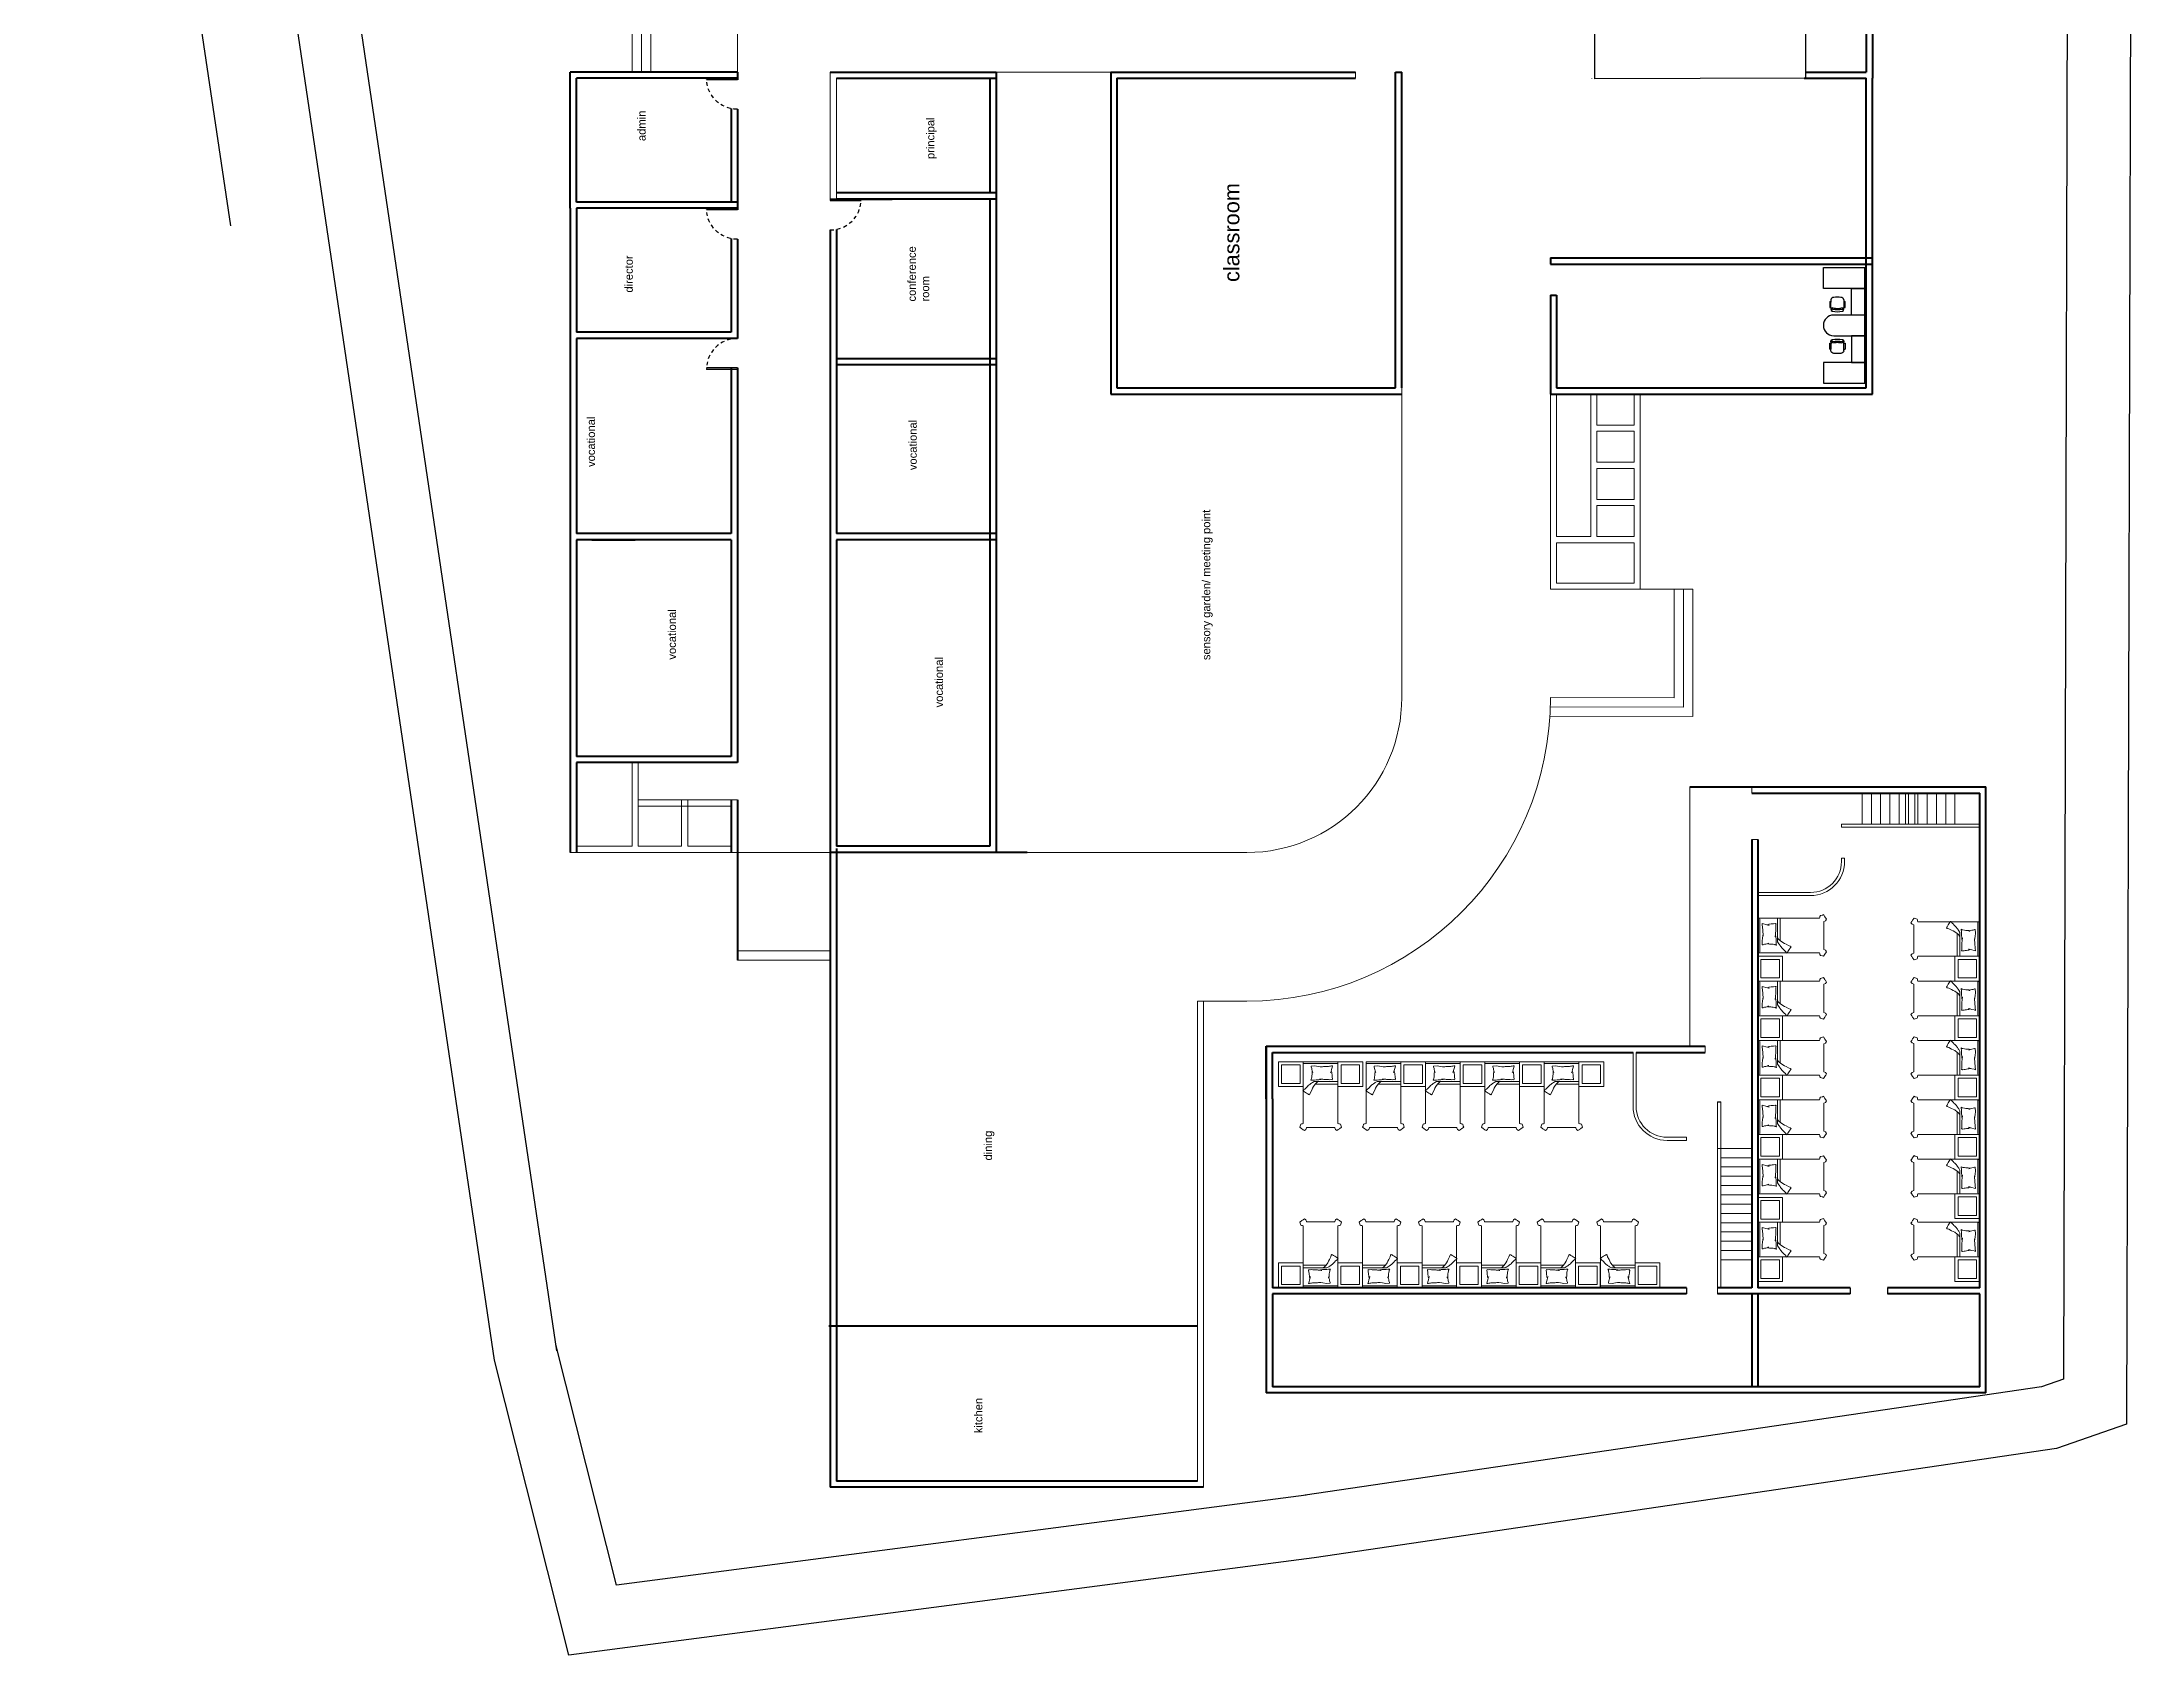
# Model space of a CAD drawing. Header units: inches. Extents: x 13 to 232, y 4 to 257.
# Drawn here: x 17.3 to 84.8, y 4.5 to 56.6 of the extents above; entities that cross this region are included whole.
import ezdxf

# ---------------------------------------------------------------- set-up
doc = ezdxf.new("R2010")
doc.units = ezdxf.units.IN
doc.header["$MEASUREMENT"] = 0
doc.linetypes.add('ACAD_ISO02W100', pattern=[15, 12, -3])
for name, color, linetype, lineweight in [('furniture', 220, 'Continuous', 13), ('interiors', 133, 'Continuous', 13), ('JO_ DOOR LINE', 50, 'Continuous', 18), ('JO_SECTION LINE', 7, 'Continuous', 40), ('section line', 104, 'Continuous', 40), ('setback', 4, 'Continuous', 30), ('text_space', 7, 'Continuous', 13)]:
    doc.layers.add(name, color=color, linetype=linetype, lineweight=lineweight)
doc.styles.get("Standard").update_dxf_attribs({"font": 'arial.ttf'})

# ---------------------------------------------------------------- blocks, each defined once
blk = doc.blocks.new('door 100cm')
at = {"linetype": 'ByBlock', "lineweight": -3}
blk.add_line((4284.8, 6341.1), (4289.8, 6341.1), dxfattribs=at)
at = {"layer": 'JO_ DOOR LINE', "lineweight": -3}
for p, q in [((4284.8, 6341.1), (4284.8, 6441.1)), ((4289.8, 6341.1), (4289.8, 6441.1))]:
    blk.add_line(p, q, dxfattribs=at)
at = {"layer": 'JO_ DOOR LINE', "linetype": 'ACAD_ISO02W100', "lineweight": -3}
blk.add_arc((4284.8, 6341.1), 100, 0, 90, dxfattribs=at)
blk = doc.blocks.new('A$C89509515')
at = {"layer": 'JO_SECTION LINE', "lineweight": -2}
blk.add_blockref('door 100cm', (-4284.8, -6341.1), dxfattribs=at)
blk = doc.blocks.new('sidetable')
at = {"layer": 'furniture'}
for points in [[(-37.824, -86.501), (-37.024, -86.501), (-37.024, -87.301), (-37.824, -87.301)], [(-37.724, -86.601), (-37.124, -86.601), (-37.124, -87.201), (-37.724, -87.201)]]:
    blk.add_lwpolyline(points, close=True, dxfattribs=at)
blk = doc.blocks.new('single bed')
at = {"layer": 'furniture'}
for p, q in [((3736.554, 1456.282), (3737.319, 1456.282)), ((3736.587, 1456.196), (3737.319, 1456.196))]:
    blk.add_line(p, q, dxfattribs=at)
for points in [[(3737.319, 1456.921), (3736.201, 1456.921), (3736.201, 1454.926)], [(3737.319, 1454.926), (3737.319, 1456.921)], [(3736.681, 1456.282), (3736.554, 1456.282), (3736.495, 1456.245), (3736.467, 1456.228), (3736.447, 1456.214), (3736.433, 1456.2), (3736.41, 1456.186), (3736.388, 1456.169), (3736.363, 1456.149), (3736.334, 1456.121), (3736.306, 1456.09), (3736.286, 1456.07), (3736.247, 1456.031), (3736.23, 1456.017), (3736.219, 1456.006), (3736.199, 1455.994), (3736.199, 1455.989), (3736.191, 1455.98), (3736.21, 1455.969), (3736.239, 1455.949), (3736.303, 1455.907), (3736.346, 1455.882), (3736.371, 1455.865), (3736.396, 1455.851), (3736.396, 1455.851), (3736.416, 1455.873), (3736.433, 1455.927), (3736.478, 1456.006), (3736.501, 1456.062), (3736.529, 1456.115), (3736.585, 1456.194), (3736.616, 1456.231), (3736.639, 1456.251), (3736.664, 1456.27), (3736.68, 1456.281)], [(3737.287, 1456.857), (3736.233, 1456.857)], [(3736.821, 1456.356), (3736.797, 1456.354), (3736.764, 1456.348), (3736.728, 1456.342), (3736.698, 1456.338), (3736.662, 1456.335), (3736.612, 1456.333), (3736.559, 1456.329), (3736.51, 1456.327), (3736.476, 1456.325), (3736.449, 1456.323), (3736.443, 1456.325), (3736.46, 1456.359), (3736.464, 1456.378), (3736.474, 1456.426), (3736.481, 1456.469), (3736.483, 1456.502), (3736.483, 1456.549), (3736.487, 1456.581), (3736.491, 1456.604), (3736.493, 1456.612)], [(3736.801, 1456.755), (3736.683, 1456.769), (3736.574, 1456.782), (3736.456, 1456.778), (3736.456, 1456.751), (3736.474, 1456.705), (3736.478, 1456.664), (3736.488, 1456.628), (3736.497, 1456.601), (3736.506, 1456.587), (3736.51, 1456.569)], [(3737.103, 1456.621), (3737.12, 1456.572), (3737.122, 1456.555), (3737.122, 1456.542), (3737.131, 1456.496), (3737.135, 1456.456), (3737.137, 1456.416), (3737.146, 1456.367), (3737.141, 1456.352), (3737.138, 1456.333), (3737.097, 1456.34), (3737.047, 1456.338), (3737.013, 1456.34), (3736.914, 1456.34), (3736.886, 1456.346), (3736.861, 1456.348), (3736.837, 1456.352), (3736.808, 1456.354), (3736.772, 1456.357), (3736.743, 1456.361), (3736.719, 1456.361)], [(3736.751, 1456.751), (3736.824, 1456.755), (3736.856, 1456.76), (3736.897, 1456.764), (3736.942, 1456.764), (3737.019, 1456.769), (3737.051, 1456.773), (3737.083, 1456.778), (3737.115, 1456.782), (3737.147, 1456.782), (3737.133, 1456.737), (3737.115, 1456.669), (3737.097, 1456.601), (3737.092, 1456.578), (3737.083, 1456.56)], [(3736.201, 1454.926), (3736.17, 1454.915), (3736.146, 1454.915), (3736.118, 1454.901), (3736.1, 1454.839), (3736.087, 1454.802), (3736.154, 1454.754), (3736.191, 1454.732), (3736.198, 1454.725), (3736.236, 1454.7), (3736.283, 1454.735), (3736.304, 1454.788), (3736.309, 1454.793)], [(3737.319, 1454.926), (3737.349, 1454.915), (3737.374, 1454.915), (3737.402, 1454.901), (3737.42, 1454.839), (3737.432, 1454.802), (3737.365, 1454.754), (3737.328, 1454.732), (3737.321, 1454.725), (3737.284, 1454.7), (3737.236, 1454.735), (3737.215, 1454.788), (3737.211, 1454.793)], [(3736.309, 1454.793), (3737.211, 1454.793)]]:
    blk.add_lwpolyline(points, dxfattribs=at)
for centre, start, end in [((3736.233, 1456.889), 180, 270), ((3737.287, 1456.889), 270, 0)]:
    blk.add_arc(centre, 0.032, start, end, dxfattribs=at)
blk = doc.blocks.new('bed with table(single)')
at = {"layer": 'interiors'}
blk.add_blockref('sidetable', (116.08, 109.519), dxfattribs=at)
at = {"layer": 'section line', "rotation": 90}
blk.add_blockref('single bed', (1535.177, -3715.101), dxfattribs=at)
blk = doc.blocks.new('CH3')
for p, q in [((-259, 349), (-259, 141)), ((-218, 349), (-259, 349)), ((-218, 142), (-218, 349)), ((-218, 89), (-218, 163)), ((259, 350), (218, 350)), ((218, 350), (218, 142)), ((218, 87), (218, 162)), ((259, 142), (259, 350))]:
    blk.add_line(p, q)
at = {"linetype": 'Continuous'}
for p, q in [((-218, 141), (-259, 141)), ((259, 142), (218, 142))]:
    blk.add_line(p, q, dxfattribs=at)
for centre, radius, start, end in [((-163, 416), 55.3, 99.89884, 279.75221), ((-111, 115), 111, 193.25658, 265.9234), ((-166, 436), 35.2, 94.91276, 274.91276), ((0, -348), 836, 78.08993, 101.91007), ((-4, -349), 766, 78.01124, 101.98876), ((18, -535), 913, 91.15667, 100.87136), ((0, 1666), 1666, 265.9234, 274.0766), ((-18, -535), 913, 79.12864, 88.84333), ((111, 115), 111, 274.0766, 345.83344), ((163, 416), 55.3, 260.24779, 80.10116), ((159, 437), 36.2, 265.08724, 70.32125)]:
    blk.add_arc(centre, radius, start, end, dxfattribs=at)
for centre, start, end in [((-181, 309), 90.72261, 132.8382), ((180, 309), 47.1618, 87.57171)]:
    blk.add_arc(centre, 54.9, start, end)
blk = doc.blocks.new('A$C37232429')
for p, q in [((1650, 1400), (1650, 1450)), ((1650, 1450), (2350, 1450)), ((2350, 1450), (2350, 1400)), ((1650, 1400), (1650, 350)), ((2350, 1400), (1650, 1400)), ((2350, 1400), (1650, 1400)), ((2350, 350), (2350, 1400))]:
    blk.add_line(p, q)
for points in [[(1600, 1450), (1600, 1400), (50, 1400), (50, 1450)], [(1650, 1400), (1600, 1400), (1600, 1450), (1650, 1450)], [(2350, 1400), (2400, 1400), (2400, 1450), (2350, 1450)], [(2400, 1450), (2400, 1400), (3950, 1400), (3950, 1450)], [(750, 0), (50, 0), (50, 1400), (750, 1400)], [(750, 950), (750, 1400), (1650, 1400), (1650, 950)], [(3250, 950), (3250, 1400), (2350, 1400), (2350, 950)], [(3250, 0), (3950, 0), (3950, 1400), (3250, 1400)]]:
    blk.add_lwpolyline(points, close=True)
blk.add_arc((2000, 350), 350, 180, 0)
at = {"rotation": 270}
blk.add_blockref('CH3', (1050, 475), dxfattribs=at)
at = {"extrusion": (0, 0, -1), "zscale": -1, "rotation": 270}
blk.add_blockref('CH3', (-2950, 475), dxfattribs=at)

msp = doc.modelspace()

# ---------------------------------------------------------------- linework, layer by layer
for p, q in [((23.417, 50.629), (17.315, 91.851)), ((31.933, 14.01), (21.796, 82.489)), ((84.827, 77.332), (84.643, 11.935)), ((71.438, 22.344), (71.538, 22.344)), ((70.438, 16.346), (70.438, 16.146)), ((75.721, 16.346), (75.721, 16.146)), ((76.921, 16.346), (76.921, 16.146)), ((34.34, 4.479), (31.933, 14.01)), ((84.643, 11.935), (82.387, 11.153)), ((82.387, 11.153), (58.413, 7.627)), ((58.413, 7.627), (34.34, 4.479))]:
    msp.add_line(p, q)
msp.add_lwpolyline([(67.471, 60.082), (74.271, 60.099), (74.271, 55.399), (67.471, 55.381)], close=True)
at = {"layer": 'interiors', "ltscale": 0.5}
for p, q in [((36.385, 65.792), (36.385, 55.599)), ((36.685, 65.492), (36.685, 55.599)), ((36.985, 65.192), (36.985, 55.599)), ((59.738, 55.599), (59.738, 55.399))]:
    msp.add_line(p, q, dxfattribs=at)
at = {"layer": 'interiors'}
for p, q in [((39.779, 55.599), (39.779, 62.399)), ((39.779, 55.599), (36.385, 55.599)), ((47.338, 55.599), (42.779, 55.599)), ((42.779, 51.499), (42.779, 55.599)), ((42.979, 51.499), (42.979, 55.399)), ((51.838, 55.599), (48.138, 55.599)), ((67.371, 55.399), (67.371, 55.389)), ((74.271, 55.599), (74.271, 55.399)), ((74.271, 55.599), (74.271, 55.399)), ((61.238, 45.399), (61.238, 45.199)), ((61.238, 45.199), (61.238, 35.399)), ((66.038, 45.199), (66.038, 38.899)), ((66.238, 45.199), (66.238, 40.599)), ((67.338, 40.599), (67.338, 45.199)), ((67.538, 44.199), (67.538, 45.199)), ((68.738, 45.199), (68.738, 44.199)), ((68.938, 45.199), (68.938, 38.899)), ((68.738, 44.199), (67.538, 44.199)), ((68.738, 43.999), (67.538, 43.999)), ((67.538, 42.999), (67.538, 43.999)), ((68.738, 43.999), (68.738, 42.999)), ((68.738, 42.999), (67.538, 42.999)), ((68.738, 42.799), (67.538, 42.799)), ((67.538, 41.799), (67.538, 42.799)), ((68.738, 42.799), (68.738, 41.799)), ((68.738, 41.799), (67.538, 41.799)), ((68.738, 41.599), (67.538, 41.599)), ((67.538, 40.599), (67.538, 41.599)), ((68.738, 41.599), (68.738, 40.599)), ((67.338, 40.599), (66.238, 40.599)), ((68.738, 40.599), (67.538, 40.599)), ((68.738, 40.399), (66.238, 40.399)), ((66.238, 40.399), (66.238, 39.099)), ((68.738, 40.399), (68.738, 39.099)), ((70.638, 38.899), (66.038, 38.899)), ((68.738, 39.099), (66.238, 39.099)), ((70.038, 38.899), (70.038, 35.393)), ((70.338, 38.899), (70.338, 35.093)), ((70.638, 38.899), (70.638, 34.792)), ((70.038, 35.395), (66.038, 35.399)), ((67.138, 35.399), (67.138, 35.398)), ((70.638, 34.794), (66.018, 34.799)), ((70.338, 35.094), (66.033, 35.099)), ((36.379, 30.599), (36.379, 33.299)), ((36.579, 30.599), (36.579, 33.299)), ((70.538, 32.515), (70.538, 24.144)), ((70.538, 32.515), (72.538, 32.515)), ((72.538, 32.515), (72.538, 32.315)), ((39.579, 32.099), (36.579, 32.099)), ((39.579, 31.899), (36.579, 31.899)), ((37.879, 32.099), (39.579, 32.099)), ((37.979, 30.599), (37.979, 32.099)), ((38.179, 30.599), (38.179, 32.099)), ((39.779, 32.099), (39.579, 32.099)), ((79.903, 32.315), (79.903, 31.315)), ((79.903, 31.315), (75.438, 31.315)), ((75.438, 31.215), (75.438, 31.315)), ((79.903, 31.215), (75.438, 31.215)), ((75.538, 31.215), (75.438, 31.215)), ((42.779, 30.399), (34.379, 30.399)), ((36.379, 30.599), (34.579, 30.599)), ((34.579, 30.599), (36.079, 30.599)), ((34.579, 30.599), (36.379, 30.599)), ((37.979, 30.599), (36.579, 30.599)), ((39.579, 30.599), (38.179, 30.599)), ((39.579, 30.399), (39.579, 30.825)), ((42.779, 30.525), (42.779, 27.525)), ((49.138, 30.399), (56.238, 30.399)), ((72.538, 30.815), (72.738, 30.815)), ((75.438, 30.107), (75.438, 30.211)), ((75.438, 30.211), (75.538, 30.211)), ((75.538, 30.107), (75.538, 30.211)), ((31.759, 29.125), (31.729, 29.125)), ((72.738, 29.107), (74.438, 29.107)), ((72.738, 29.107), (74.438, 29.107)), ((72.738, 28.407), (72.738, 29.007)), ((72.738, 29.007), (74.438, 29.007)), ((42.779, 27.225), (39.779, 27.225)), ((42.779, 26.925), (39.779, 26.925)), ((54.638, 25.599), (54.638, 10.1)), ((56.238, 25.599), (54.638, 25.599)), ((54.838, 25.599), (54.838, 9.9)), ((68.707, 23.944), (68.707, 22.202)), ((68.807, 23.944), (68.807, 22.202)), ((68.807, 23.944), (68.807, 22.202)), ((71.038, 24.144), (71.038, 23.944)), ((71.438, 20.844), (71.438, 22.344)), ((71.538, 20.844), (71.538, 22.344)), ((69.807, 21.202), (70.438, 21.202)), ((70.438, 21.202), (69.807, 21.202)), ((69.807, 21.102), (70.438, 21.102)), ((70.438, 21.102), (70.438, 21.202)), ((71.438, 16.146), (71.438, 20.844)), ((71.538, 16.346), (71.538, 20.844))]:
    msp.add_line(p, q, dxfattribs=at)
at = {"layer": 'interiors', "linetype": 'ACAD_ISO02W100', "ltscale": 0.02}
msp.add_line((74.271, 62.099), (74.271, 55.599), dxfattribs=at)
at = {"layer": 'interiors', "linetype": 'ACAD_ISO02W100', "ltscale": 0.1}
for p, q in [((76.103, 31.315), (76.103, 32.315)), ((76.403, 31.315), (76.403, 32.315)), ((76.703, 31.315), (76.703, 32.315)), ((76.703, 31.315), (76.703, 32.315)), ((76.703, 31.315), (76.703, 32.315)), ((76.703, 31.315), (76.703, 32.315)), ((77.003, 31.315), (77.003, 32.315)), ((77.303, 31.315), (77.303, 32.315)), ((77.503, 31.315), (77.503, 32.315)), ((77.603, 31.315), (77.603, 32.315)), ((77.803, 31.315), (77.803, 32.315)), ((77.903, 31.315), (77.903, 32.315)), ((78.203, 31.315), (78.203, 32.315)), ((78.203, 31.315), (78.203, 32.315)), ((78.503, 31.315), (78.503, 32.315)), ((78.803, 31.315), (78.803, 32.315)), ((79.103, 31.315), (79.103, 32.315)), ((71.438, 20.844), (72.538, 20.844)), ((71.538, 20.544), (72.538, 20.544)), ((71.538, 20.244), (72.538, 20.244)), ((71.538, 19.944), (72.538, 19.944)), ((71.538, 19.644), (72.538, 19.644)), ((71.538, 19.644), (72.538, 19.644)), ((71.538, 19.644), (72.538, 19.644)), ((71.538, 19.644), (72.538, 19.644)), ((71.538, 19.344), (72.538, 19.344)), ((71.538, 19.044), (72.538, 19.044)), ((71.538, 18.744), (72.538, 18.744)), ((71.538, 18.444), (72.538, 18.444)), ((71.538, 18.144), (72.538, 18.144)), ((71.538, 18.144), (72.538, 18.144)), ((71.538, 17.844), (72.538, 17.844)), ((71.538, 17.544), (72.538, 17.544)), ((71.538, 17.244), (72.538, 17.244))]:
    msp.add_line(p, q, dxfattribs=at)
at = {"layer": 'interiors'}
for centre, radius, start, end in [((56.238, 35.399), 5, 270, 0), ((56.238, 35.399), 9.8, 270, 0), ((56.138, 35.399), 11, 359.99037, 0), ((74.438, 30.107), 1, 270, 0), ((74.438, 30.107), 1.1, 270, 0), ((69.807, 22.202), 1.1, 180, 270), ((69.807, 22.202), 1, 180, 270)]:
    msp.add_arc(centre, radius, start, end, dxfattribs=at)
at = {"layer": 'section line'}
for p, q in [((76.238, 62.099), (76.238, 55.599)), ((76.438, 62.099), (76.438, 55.399)), ((39.779, 55.599), (34.379, 55.599)), ((34.379, 51.199), (34.379, 55.599)), ((39.779, 55.399), (34.579, 55.399)), ((34.579, 51.399), (34.579, 55.399)), ((39.779, 55.599), (39.779, 55.349)), ((42.779, 55.599), (48.138, 55.599)), ((42.979, 55.399), (48.138, 55.399)), ((47.938, 55.399), (47.938, 51.699)), ((48.138, 55.599), (48.138, 30.399)), ((51.838, 55.599), (59.738, 55.599)), ((51.838, 55.599), (51.838, 45.199)), ((52.038, 55.399), (59.738, 55.399)), ((52.038, 55.399), (52.038, 45.399)), ((61.038, 55.599), (61.238, 55.599)), ((61.038, 55.599), (61.238, 55.599)), ((61.038, 45.399), (61.038, 55.599)), ((61.238, 45.399), (61.238, 55.599)), ((74.238, 55.399), (76.238, 55.399)), ((74.271, 55.599), (76.238, 55.599)), ((74.738, 55.599), (76.238, 55.599)), ((76.238, 45.399), (76.238, 55.399)), ((76.438, 45.199), (76.438, 55.399)), ((39.579, 54.42), (39.579, 51.399)), ((39.779, 54.399), (39.779, 51.149)), ((39.779, 51.399), (34.579, 51.399)), ((42.779, 51.499), (44.779, 51.499)), ((45.979, 51.699), (42.979, 51.699)), ((48.138, 51.499), (42.979, 51.499)), ((48.138, 51.699), (44.179, 51.699)), ((48.138, 51.699), (44.279, 51.699)), ((48.138, 51.699), (44.479, 51.699)), ((46.379, 51.499), (45.079, 51.499)), ((47.938, 51.499), (47.938, 30.599)), ((51.838, 51.499), (51.838, 45.199)), ((34.379, 51.199), (34.379, 46.199)), ((39.779, 51.199), (34.579, 51.199)), ((38.079, 51.199), (34.579, 51.199)), ((34.579, 51.199), (34.579, 47.199)), ((39.579, 50.22), (39.579, 47.199)), ((39.779, 50.199), (39.779, 46.999)), ((42.779, 50.499), (42.779, 46.699)), ((42.979, 50.52), (42.979, 46.699)), ((42.979, 50.52), (42.979, 46.699)), ((66.038, 49.599), (66.038, 49.399)), ((66.038, 49.599), (76.438, 49.599)), ((66.038, 49.399), (76.438, 49.399)), ((66.038, 48.399), (66.038, 45.199)), ((66.038, 48.399), (66.238, 48.399)), ((66.238, 48.399), (66.238, 45.399)), ((39.579, 47.199), (34.579, 47.199)), ((39.579, 47.199), (34.579, 47.199)), ((39.779, 46.999), (34.579, 46.999)), ((34.579, 46.999), (34.579, 40.699)), ((42.779, 46.699), (42.779, 30.525)), ((42.779, 46.699), (42.779, 30.525)), ((42.979, 46.699), (42.979, 40.699)), ((34.379, 46.199), (34.379, 30.399)), ((39.579, 46.049), (39.579, 40.699)), ((39.779, 46.049), (39.779, 33.299)), ((42.979, 46.351), (48.138, 46.351)), ((42.979, 46.151), (48.138, 46.151)), ((52.038, 45.399), (61.038, 45.399)), ((66.238, 45.399), (74.038, 45.399)), ((66.238, 45.399), (76.238, 45.399)), ((51.838, 45.199), (61.238, 45.199)), ((66.038, 45.199), (66.438, 45.199)), ((66.238, 45.199), (68.738, 45.199)), ((68.038, 45.199), (76.438, 45.199)), ((39.579, 40.699), (34.579, 40.699)), ((48.138, 40.699), (42.979, 40.699)), ((34.579, 40.499), (34.579, 33.499)), ((34.579, 40.499), (34.579, 33.499)), ((39.579, 40.499), (34.579, 40.499)), ((36.579, 40.499), (34.579, 40.499)), ((39.579, 40.499), (39.579, 33.499)), ((48.138, 40.499), (42.979, 40.499)), ((48.138, 40.499), (42.979, 40.499)), ((42.979, 40.499), (42.979, 30.599)), ((39.579, 33.499), (34.579, 33.499)), ((34.579, 33.299), (34.579, 30.399)), ((39.779, 33.299), (34.579, 33.299)), ((70.538, 32.515), (80.103, 32.515)), ((80.103, 12.946), (80.103, 32.515)), ((39.579, 32.099), (39.579, 30.399)), ((39.779, 32.099), (39.779, 26.925)), ((72.538, 32.315), (79.903, 32.315)), ((79.903, 16.346), (79.903, 32.315)), ((42.779, 30.525), (42.779, 9.9)), ((49.138, 30.399), (42.779, 30.399)), ((47.938, 30.599), (42.979, 30.599)), ((42.979, 30.525), (42.979, 10.1)), ((72.538, 30.815), (72.538, 23.143)), ((72.738, 30.815), (72.738, 16.346)), ((56.857, 24.144), (56.857, 12.946)), ((56.857, 22.444), (56.857, 24.144)), ((56.857, 24.144), (71.038, 24.144)), ((57.057, 22.444), (57.057, 23.944)), ((57.057, 23.944), (68.707, 23.944)), ((68.807, 23.944), (71.038, 23.944)), ((72.538, 23.143), (72.538, 16.346)), ((57.057, 22.444), (57.057, 16.346)), ((70.438, 16.346), (57.057, 16.346)), ((72.538, 16.346), (71.438, 16.346)), ((75.721, 16.346), (72.738, 16.346)), ((79.903, 16.346), (76.921, 16.346)), ((57.057, 16.146), (57.057, 13.146)), ((70.438, 16.146), (57.057, 16.146)), ((75.721, 16.146), (71.438, 16.146)), ((72.538, 16.146), (72.538, 13.146)), ((72.738, 16.146), (72.738, 13.146)), ((79.903, 16.146), (76.921, 16.146)), ((79.903, 13.146), (79.903, 16.146)), ((54.638, 15.1), (42.738, 15.1)), ((80.103, 12.946), (56.857, 12.946)), ((79.903, 13.146), (57.057, 13.146)), ((54.838, 9.9), (42.779, 9.9)), ((54.638, 10.1), (42.979, 10.1))]:
    msp.add_line(p, q, dxfattribs=at)
at = {"layer": 'section line', "ltscale": 0.5}
for q in [(36.479, 40.499), (36.179, 40.499)]:
    msp.add_line((35.079, 40.499), q, dxfattribs=at)
at = {"layer": 'setback'}
for p, q in [((33.952, 14.309), (24.273, 79.698)), ((82.778, 74.539), (82.606, 13.389)), ((35.875, 6.738), (33.912, 14.51)), ((81.9, 13.144), (58.116, 9.646)), ((82.606, 13.389), (81.9, 13.144)), ((58.148, 9.651), (35.875, 6.738))]:
    msp.add_line(p, q, dxfattribs=at)

# ---------------------------------------------------------------- block references
at = {"xscale": 0.0009557563754140842, "yscale": 0.0009557563754140842, "zscale": 0.0009557563754140842, "rotation": 270}
msp.add_blockref('A$C37232429', (74.852, 49.331), dxfattribs=at)
for p, rotation in [((158.159, 49.264), 180), ((158.159, 47.347), 180), ((158.159, 45.429), 180), ((36.957, 101.9), 270), ((38.988, 101.9), 270), ((40.906, 101.9), 270), ((42.823, 101.9), 270), ((44.741, 101.9), 270), ((158.159, 43.512), 180), ((158.159, 41.595), 180), ((80.275, -61.91), 90), ((82.192, -61.91), 90), ((84.11, -61.91), 90), ((86.027, -61.91), 90), ((87.945, -61.91), 90), ((158.159, 39.563), 180)]:
    msp.add_blockref('bed with table(single)', p, dxfattribs=dict(rotation=rotation))
for p in [(-5.518, 4.029), (-5.518, 2.111), (-5.518, 0.194), (-5.518, -1.723), (-5.518, -3.755)]:
    msp.add_blockref('bed with table(single)', p)
at = {"xscale": -1, "rotation": 270}
msp.add_blockref('bed with table(single)', (46.554, -61.91), dxfattribs=at)
at = {"layer": 'interiors'}
for p, rotation in [((20.233, -63.657), 180), ((-19.657, 54.169), 90)]:
    msp.add_blockref('sidetable', p, dxfattribs=dict(at, rotation=rotation))
msp.add_blockref('sidetable', (110.562, 103.847), dxfattribs=at)
at = {"layer": 'section line', "yscale": 0.01, "zscale": 0.01}
for p, xscale, rotation in [((39.779, 55.399), -0.01, 90), ((42.779, 51.499), 0.01, 270), ((39.779, 51.199), -0.01, 90), ((39.779, 45.999), 0.01, 89.99999999999997)]:
    msp.add_blockref('A$C89509515', p, dxfattribs=dict(at, xscale=xscale, rotation=rotation))
at = {"layer": 'section line', "rotation": 90}
msp.add_blockref('single bed', (1529.659, -3709.041), dxfattribs=at)

# ---------------------------------------------------------------- texts
at = {"layer": 'text_space', "attachment_point": 1, "rotation": 90}
for s, width, gutter_width, insert, char_height in [('admin', 0.77775, 1.292, (36.557, 53.371), 0.2584), ('principal', 0.77775, 1.292, (45.884, 52.789), 0.2584), ('classroom', 1.51062, 2.51, (55.489, 48.819), 0.5019), ('conference room', 0.77775, 1.292, (45.285, 48.189), 0.25843), ('director', 0.77775, 1.292, (36.143, 48.477), 0.2584), ('vocational', 0.77775, 1.292, (34.923, 42.847), 0.2584), ('vocational', 0.77775, 1.292, (45.314, 42.744), 0.2584), ('sensory garden/ meeting point', 5.67455, 1.292, (54.793, 36.611), 0.25843), ('vocational', 0.77775, 1.292, (37.538, 36.626), 0.2584), ('vocational', 0.77775, 1.292, (46.16, 35.083), 0.2584), ('\\pxt1;dining', 0.77775, 1.292, (47.744, 20.453), 0.25843), ('kitchen', 0.77775, 1.292, (47.434, 11.646), 0.2584)]:
    msp.add_mtext_dynamic_manual_height_columns(s, width=width, gutter_width=gutter_width, heights=[0], dxfattribs=dict(at, insert=insert, char_height=char_height))

doc.saveas('drawing.dxf')
